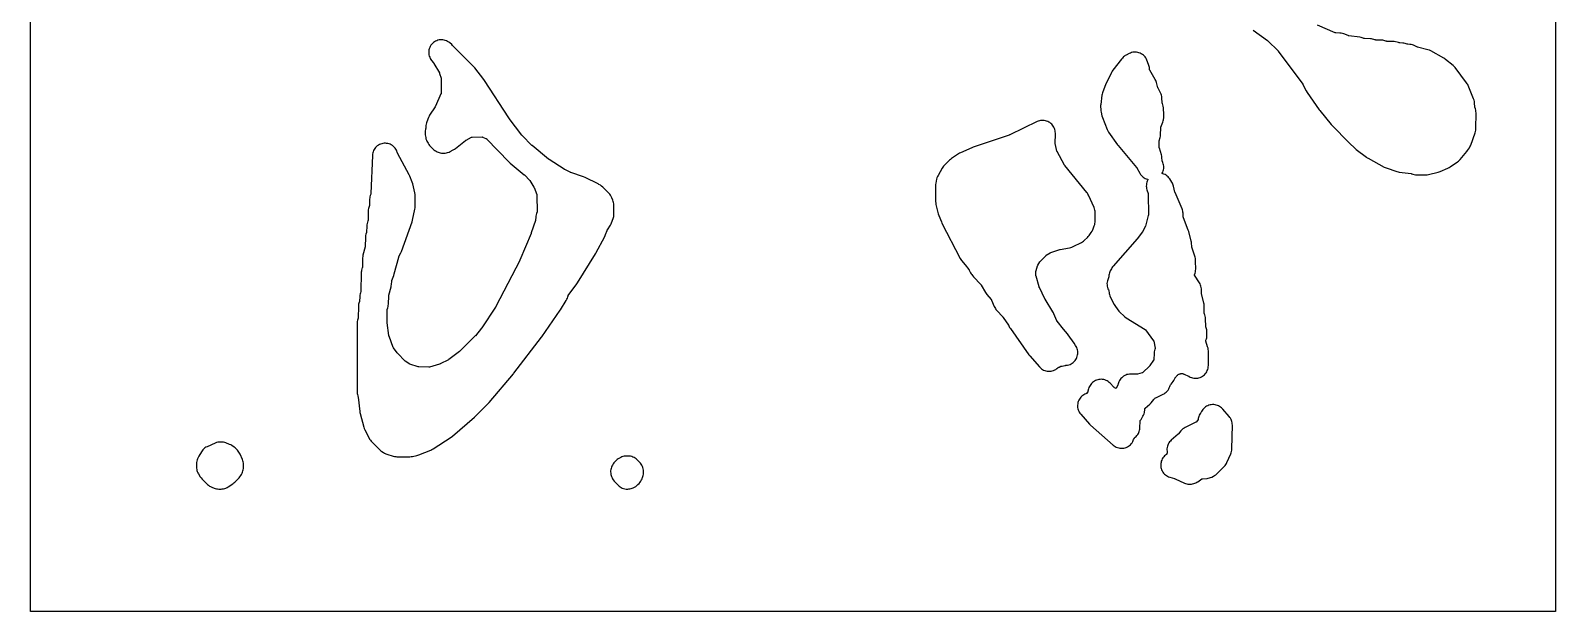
# Model space of a CAD drawing. Header units: millimetres. Extents: x 0 to 300, y 0 to 300.
# Drawn here: x 0 to 300, y 0 to 114.2 of the extents above; entities that cross this region are included whole.
import ezdxf

# ---------------------------------------------------------------- set-up
doc = ezdxf.new("R2010")
doc.units = ezdxf.units.MM
doc.layers.add('CUT', color=7, linetype='CONTINUOUS')

msp = doc.modelspace()

# ---------------------------------------------------------------- linework, layer by layer
at = {"layer": 'CUT'}
for points in [[(299.9926, 299.9971), (299.9954, 299.9386), (299.9954, 0.0614), (299.9926, 0.0029), (299.9341, 0), (0.0614, 0), (0.0029, 0.0029), (0, 0.0614), (0, 299.9386), (0.0029, 299.9971), (0.0614, 300), (299.9341, 300)], [(64.4022, 42.3218), (64.4018, 42.3217), (64.4401, 42.2014), (64.4485, 42.1614), (64.451, 42.1426), (64.7541, 39.2996), (64.7834, 39.1008), (64.8285, 38.9051), (65.5655, 36.2102), (65.6473, 35.9626), (65.7545, 35.7248), (66.5896, 34.1037), (66.7155, 33.8869), (66.8624, 33.6838), (67.0289, 33.4964), (68.7168, 31.7786), (68.8946, 31.6144), (69.0874, 31.4681), (69.415, 31.2438), (69.6366, 31.1084), (69.8709, 30.9967), (70.1156, 30.9099), (71.3743, 30.536), (71.6088, 30.4785), (71.8478, 30.4439), (72.089, 30.4325), (74.641, 30.4353), (74.9081, 30.4499), (75.1721, 30.4929), (76.0017, 30.6743), (76.2, 30.7262), (76.3934, 30.7943), (78.761, 31.7379), (78.9808, 31.838), (79.1898, 31.9589), (82.7405, 34.2476), (83.0309, 34.4663), (87.3185, 38.2123), (87.4443, 38.3302), (90.0682, 40.9628), (90.2001, 41.1058), (94.9984, 46.7349), (95.0748, 46.8292), (100.5353, 53.9036), (100.6176, 54.0166), (104.1845, 59.2149), (104.2437, 59.3053), (105.4031, 61.1621), (105.5259, 61.383), (105.6259, 61.6152), (105.7018, 61.8563), (105.7491, 62.0378), (105.7539, 62.0548), (105.7669, 62.0904), (105.7863, 62.123), (105.7963, 62.1374), (107.4837, 64.4469), (107.5909, 64.6061), (111.1232, 70.3131), (111.1971, 70.4408), (112.9789, 73.7401), (113.068, 73.9224), (113.142, 74.1113), (113.4222, 74.922), (113.4302, 74.943), (113.4728, 75.0305), (113.4844, 75.0498), (114.0664, 75.9523), (114.2017, 76.1897), (114.3103, 76.4405), (114.6087, 77.2478), (114.677, 77.4617), (114.7259, 77.6808), (114.7548, 77.9035), (114.7637, 78.1278), (114.7541, 79.932), (114.742, 80.1646), (114.7083, 80.395), (114.6534, 80.6214), (114.5776, 80.8416), (114.3774, 81.3456), (114.2586, 81.6015), (114.1118, 81.8423), (113.9388, 82.0651), (113.793, 82.2324), (113.6524, 82.3811), (112.5687, 83.4365), (112.3549, 83.6223), (112.1215, 83.7827), (111.8248, 83.9628), (111.641, 84.064), (109.1209, 85.3173), (108.8145, 85.445), (106.2897, 86.3059), (106.214, 86.3346), (106.1403, 86.3685), (105.0968, 86.8915), (105.0419, 86.9209), (104.9885, 86.9531), (102.0034, 88.8629), (101.9448, 88.9029), (101.8887, 88.9464), (98.6609, 91.6009), (98.6121, 91.6433), (98.5656, 91.6884), (96.7685, 93.5271), (96.7174, 93.5828), (96.67, 93.6416), (94.1678, 96.953), (94.1428, 96.9874), (94.119, 97.0226), (89.3226, 104.4096), (89.1918, 104.5924), (87.4091, 106.862), (87.2192, 107.0771), (83.0353, 111.3009), (82.8806, 111.4444), (82.4605, 111.8024), (82.265, 111.953), (82.0556, 112.0836), (81.8343, 112.1929), (81.6033, 112.2798), (81.3649, 112.3436), (81.1214, 112.3835), (80.8751, 112.3993), (80.6284, 112.3906), (80.3838, 112.3577), (80.1437, 112.3009), (79.9103, 112.2206), (79.686, 112.1177), (79.4729, 111.9932), (79.2731, 111.8483), (79.0886, 111.6844), (78.9211, 111.5031), (78.7723, 111.3062), (78.6437, 111.0955), (78.5365, 110.8733), (78.4517, 110.6415), (78.3902, 110.4025), (78.3525, 110.1586), (78.3391, 109.9121), (78.35, 109.6656), (78.3852, 109.4213), (78.4443, 109.1817), (78.5268, 108.949), (78.6318, 108.7257), (78.7583, 108.5138), (78.905, 108.3154), (79.2885, 107.8472), (79.2916, 107.8432), (79.3362, 107.7794), (79.3455, 107.7643), (80.4363, 105.8806), (80.4461, 105.8627), (80.4817, 105.782), (80.4885, 105.7627), (80.7715, 104.8715), (80.7771, 104.8524), (80.7856, 104.8104), (80.7897, 104.7678), (80.79, 104.7479), (80.7596, 101.8539), (80.7589, 101.8348), (80.7544, 101.7942), (80.7417, 101.7553), (80.7344, 101.7377), (79.6646, 99.3261), (79.6624, 99.3214), (79.6248, 99.2518), (79.6153, 99.2366), (78.5203, 97.5703), (78.3927, 97.353), (78.2876, 97.1239), (77.9529, 96.2851), (77.8696, 96.0401), (77.812, 95.7878), (77.7808, 95.531), (77.7447, 95.0092), (77.7431, 94.992), (77.7372, 94.9553), (77.7195, 94.887), (77.6805, 94.7574), (77.6317, 94.5018), (77.6098, 94.2425), (77.615, 93.9824), (77.6471, 93.7241), (77.7459, 93.1689), (77.8015, 92.9268), (77.8808, 92.6914), (77.9831, 92.4651), (78.199, 92.0443), (78.3313, 91.8169), (78.4868, 91.6046), (78.6637, 91.4099), (79.1162, 90.9615), (79.3171, 90.7828), (79.536, 90.6268), (79.7703, 90.4951), (80.0175, 90.3894), (80.3702, 90.2605), (80.6058, 90.1873), (80.8475, 90.1377), (81.093, 90.1122), (81.3397, 90.111), (81.5854, 90.1342), (81.8276, 90.1814), (82.0586, 90.2384), (82.3292, 90.3218), (82.5887, 90.4351), (83.1686, 90.7287), (83.3985, 90.8609), (83.6131, 91.0167), (85.5945, 92.6219), (85.6101, 92.6339), (85.681, 92.68), (85.6982, 92.6894), (86.7611, 93.2326), (86.7763, 93.2399), (86.81, 93.2534), (86.8463, 93.2575), (86.8627, 93.2582), (88.8306, 93.2999), (88.8495, 93.2998), (88.8899, 93.2966), (88.9289, 93.2853), (88.9466, 93.2787), (89.5931, 93.0189), (89.6111, 93.0111), (89.6484, 92.9914), (89.6807, 92.9643), (89.6947, 92.9506), (94.1591, 88.3374), (94.3642, 88.1479), (97.1296, 85.8652), (97.1822, 85.8191), (97.2321, 85.7699), (98.1415, 84.8194), (98.1548, 84.8047), (98.2071, 84.737), (98.218, 84.7204), (99.0122, 83.4321), (99.0209, 83.4173), (99.0538, 83.3509), (99.0604, 83.335), (99.594, 81.9592), (99.5998, 81.9432), (99.6099, 81.908), (99.6134, 81.872), (99.614, 81.8548), (99.6405, 78.5162), (99.6403, 78.4986), (99.637, 78.4608), (99.6267, 78.4243), (99.6207, 78.4077), (99.5477, 78.2185), (99.4695, 77.9815), (99.4154, 77.7379), (99.3858, 77.4901), (99.3488, 76.9547), (99.3484, 76.9495), (99.3409, 76.8998), (99.3348, 76.8746), (99.328, 76.8523), (98.515, 74.4145), (98.4998, 74.3715), (98.4829, 74.3291), (96.2818, 69.1005), (96.263, 69.0581), (96.2425, 69.0165), (91.571, 59.9588), (91.5381, 59.8993), (91.5019, 59.8418), (88.7743, 55.7699), (88.742, 55.7241), (88.7076, 55.6798), (87.514, 54.2166), (87.4755, 54.1718), (87.4348, 54.1288), (84.5489, 51.2318), (84.4851, 51.1723), (84.4171, 51.1176), (82.3117, 49.5473), (82.3071, 49.5441), (82.2351, 49.4992), (82.218, 49.4901), (80.5839, 48.6708), (80.568, 48.6633), (80.4976, 48.6358), (80.4808, 48.6306), (78.4735, 48.0563), (78.4555, 48.0517), (78.416, 48.0445), (78.3761, 48.0413), (78.3575, 48.0412), (76.4014, 48.0778), (76.3825, 48.0786), (76.3421, 48.0835), (76.3024, 48.0924), (76.2844, 48.0979), (74.6418, 48.6435), (74.6209, 48.6511), (74.5336, 48.6922), (74.5144, 48.7034), (73.8302, 49.1308), (73.8124, 49.1427), (73.7402, 49.2001), (73.7247, 49.2148), (72.1747, 50.7661), (72.1712, 50.7697), (72.1208, 50.8285), (72.1102, 50.8425), (71.4124, 51.8107), (71.4093, 51.8151), (71.3825, 51.8597), (71.3708, 51.884), (71.3617, 51.9063), (70.5292, 54.1034), (70.5219, 54.1247), (70.4986, 54.2192), (70.4951, 54.2415), (70.1895, 56.7334), (70.1826, 56.8089), (70.1806, 56.8847), (70.1937, 59.3965), (70.1944, 59.4162), (70.1991, 59.4585), (70.2082, 59.5), (70.2139, 59.5189), (70.2787, 59.7138), (70.3412, 59.9354), (70.3831, 60.1619), (70.4039, 60.3913), (70.478, 62.0554), (70.4794, 62.0754), (70.4924, 62.1607), (70.4969, 62.1802), (70.9261, 63.812), (70.9752, 64.0421), (71.0024, 64.2757), (71.0484, 64.9414), (71.0502, 64.9605), (71.0572, 65.0012), (71.0684, 65.041), (71.075, 65.0591), (71.4781, 66.0805), (71.5722, 66.3693), (72.4346, 69.6871), (72.4405, 69.7075), (72.4735, 69.7932), (72.4828, 69.8123), (72.8392, 70.4959), (72.972, 70.7977), (75.0781, 76.5921), (75.1722, 76.9184), (75.6377, 79.0738), (75.6801, 79.3379), (75.694, 79.605), (75.6912, 81.7037), (75.6731, 82), (75.6201, 82.2921), (75.1814, 84.0929), (75.0746, 84.4272), (74.6103, 85.5912), (74.4913, 85.8469), (72.2047, 90.1098), (72.1956, 90.1278), (72.163, 90.2084), (72.1569, 90.2276), (72.1524, 90.2434), (72.0743, 90.4737), (71.9742, 90.6954), (71.853, 90.9063), (71.7119, 91.1045), (71.5522, 91.288), (71.3754, 91.455), (71.1832, 91.6042), (70.9774, 91.7339), (70.76, 91.843), (70.5331, 91.9305), (70.2987, 91.9955), (70.0591, 92.0374), (69.8165, 92.0559), (69.5733, 92.0506), (69.3318, 92.0218), (69.0942, 91.9696), (68.8628, 91.8946), (68.6398, 91.7975), (68.4273, 91.6791), (68.2273, 91.5407), (68.0417, 91.3834), (67.8722, 91.2089), (67.7206, 91.0187), (67.5881, 90.8147), (67.476, 90.5988), (67.3855, 90.373), (67.3174, 90.1395), (67.2723, 89.9005), (67.2506, 89.6582), (66.9458, 82.1515), (66.9446, 82.133), (66.9391, 82.0936), (66.9297, 82.0549), (66.924, 82.0373), (66.84, 81.7966), (66.7684, 81.5524), (66.7221, 81.3022), (66.7014, 81.0486), (66.6639, 79.8163), (66.6636, 79.8108), (66.6579, 79.7616), (66.6493, 79.7333), (66.6406, 79.71), (66.6126, 79.6406), (66.5368, 79.4252), (66.4811, 79.2037), (66.4457, 78.9781), (66.4311, 78.7502), (66.3974, 76.9118), (66.3965, 76.892), (66.3912, 76.8496), (66.3815, 76.808), (66.3755, 76.7891), (66.2855, 76.5313), (66.2141, 76.2873), (66.1679, 76.0374), (66.1472, 75.784), (66.1097, 74.5513), (66.1094, 74.5458), (66.1037, 74.4966), (66.0951, 74.4684), (66.0864, 74.4451), (66.0543, 74.3655), (65.9793, 74.1525), (65.9239, 73.9337), (65.8884, 73.7108), (65.8732, 73.4856), (65.8364, 71.842), (65.8353, 71.8207), (65.8229, 71.7296), (65.8182, 71.7088), (65.4001, 70.0644), (65.3455, 69.7833), (65.3235, 69.4978), (65.2886, 67.7339), (65.2884, 67.7288), (65.2836, 67.68), (65.279, 67.6551), (65.2735, 67.633), (65.1297, 67.1066), (65.0824, 66.899), (65.0529, 66.6882), (65.0415, 66.4756), (65.0034, 63.035), (65.0026, 63.0147), (64.9974, 62.9711), (64.9874, 62.9284), (64.9812, 62.909), (64.8967, 62.6679), (64.826, 62.4282), (64.7795, 62.1827), (64.7578, 61.9338), (64.7213, 60.9505), (64.7203, 60.9329), (64.7153, 60.8953), (64.7034, 60.8594), (64.6855, 60.8159), (64.6873, 60.8151), (64.6186, 60.6347), (64.554, 60.3965), (64.5131, 60.1531), (64.4964, 59.9069), (64.4583, 57.82), (64.4572, 57.7973), (64.4435, 57.6998), (64.4383, 57.6776), (64.3244, 57.2514), (64.2772, 57.0373), (64.2488, 56.8199), (64.2397, 56.6009), (64.2677, 43.1172), (64.2796, 42.8786), (64.3142, 42.6423), (64.3713, 42.4103)], [(207.0095, 42.4642), (206.817, 42.3106), (206.6405, 42.1387), (206.4818, 41.9504), (206.3424, 41.7473), (206.2237, 41.5315), (206.1268, 41.305), (206.0526, 41.0702), (206.0019, 40.8291), (205.9752, 40.5843), (205.9727, 40.338), (205.9944, 40.0926), (206.0402, 39.8506), (206.1096, 39.6143), (206.2019, 39.3859), (206.3162, 39.1677), (206.4514, 38.9619), (206.6063, 38.7703), (208.3338, 36.8363), (208.5421, 36.629), (212.9655, 32.7171), (212.9756, 32.7081), (213.1705, 32.5524), (213.3799, 32.4168), (213.6019, 32.3028), (213.834, 32.2115), (214.0742, 32.1438), (214.3198, 32.1004), (214.5686, 32.0816), (214.818, 32.0878), (215.0656, 32.1187), (215.3088, 32.1742), (215.5453, 32.2537), (215.7727, 32.3563), (215.9887, 32.4811), (216.1912, 32.6268), (216.3782, 32.792), (216.5478, 32.975), (216.6983, 33.1739), (216.8283, 33.3869), (216.9363, 33.6118), (217.0083, 33.7829), (217.1494, 34.0751), (217.1592, 34.094), (217.1823, 34.1311), (217.2129, 34.1625), (217.2289, 34.1765), (217.3365, 34.2654), (217.51, 34.423), (217.6679, 34.5961), (217.8089, 34.7833), (217.9318, 34.9828), (218.0354, 35.1929), (218.1189, 35.4118), (218.1816, 35.6376), (218.2228, 35.8683), (218.2423, 36.1018), (218.2901, 37.4162), (218.2913, 37.436), (218.2969, 37.4766), (218.3143, 37.5136), (218.3241, 37.5309), (218.4643, 37.7646), (218.8253, 38.3664), (218.9481, 38.5977), (219.046, 38.8405), (219.1179, 39.0923), (219.1632, 39.3502), (219.1833, 39.5154), (219.2009, 39.7589), (219.1984, 39.8585), (219.2, 39.9299), (219.2427, 39.9713), (220.162, 40.7815), (220.2981, 40.9108), (220.4241, 41.05), (220.9609, 41.6895), (221.0051, 41.7395), (221.0196, 41.755), (221.1113, 41.8432), (221.207, 41.9173), (221.3154, 41.9841), (221.334, 41.9942), (221.3934, 42.0245), (222.8014, 42.6967), (223.0281, 42.8196), (223.2409, 42.9653), (223.4375, 43.132), (223.616, 43.3182), (223.7743, 43.5218), (223.9108, 43.7405), (224.0241, 43.9722), (224.1128, 44.2143), (224.1294, 44.2678), (224.1639, 44.3617), (224.2081, 44.455), (224.2607, 44.5438), (224.3241, 44.6318), (224.3353, 44.6459), (224.3717, 44.6897), (224.6016, 44.954), (224.7827, 45.1889), (224.9346, 45.4437), (225.1763, 45.9097), (225.2096, 45.9697), (225.2207, 45.9884), (225.2933, 46.0973), (225.3774, 46.1975), (225.3923, 46.2134), (225.4405, 46.2621), (225.629, 46.4422), (225.675, 46.4841), (225.69, 46.4971), (225.7836, 46.5702), (225.8792, 46.6306), (225.9804, 46.6812), (226.0861, 46.7215), (226.1952, 46.751), (226.3068, 46.7696), (226.4197, 46.7769), (226.5327, 46.773), (226.6448, 46.7578), (226.7548, 46.7316), (226.867, 46.6927), (226.8853, 46.6853), (226.9425, 46.6605), (227.7823, 46.2718), (227.8401, 46.2432), (227.8582, 46.2337), (227.9236, 46.1948), (228.1452, 46.0775), (228.3774, 45.9831), (228.6179, 45.9124), (228.8643, 45.8661), (229.1141, 45.8448), (229.3648, 45.8485), (229.6138, 45.8774), (229.8587, 45.931), (230.0969, 46.0089), (230.3262, 46.1103), (230.5442, 46.2341), (230.7487, 46.3791), (230.9376, 46.5439), (231.1091, 46.7268), (231.2614, 46.9259), (231.393, 47.1393), (231.5025, 47.3648), (231.589, 47.6001), (231.6514, 47.8429), (231.6892, 48.0907), (231.7019, 48.3411), (231.7044, 51.2391), (231.6893, 51.5154), (231.6438, 51.7883), (231.5684, 52.0545), (231.1945, 53.1413), (231.1887, 53.1598), (231.1794, 53.2001), (231.1914, 53.2397), (231.1985, 53.2577), (231.2351, 53.3442), (231.3187, 53.5725), (231.3797, 53.8078), (231.4177, 54.0479), (231.4321, 54.2905), (231.4379, 54.8373), (231.4276, 55.093), (231.3911, 55.3463), (231.329, 55.5946), (231.2077, 55.9913), (231.2031, 56.0077), (231.1956, 56.0438), (231.1914, 56.0805), (231.1906, 56.097), (231.1568, 57.4966), (231.1346, 57.7742), (231.0816, 58.0476), (230.9986, 58.3134), (230.9382, 58.4745), (230.9314, 58.4943), (230.9204, 58.5381), (230.9144, 58.5829), (230.9133, 58.6038), (230.8787, 60.1341), (230.8602, 60.3862), (230.8164, 60.6351), (230.385, 62.5208), (230.3817, 62.5371), (230.3719, 62.6082), (230.3707, 62.6248), (230.3325, 63.4143), (230.3064, 63.6739), (230.2533, 63.9293), (230.1738, 64.1778), (230.069, 64.4167), (229.9398, 64.6433), (229.0004, 66.1079), (228.9909, 66.1234), (228.9734, 66.1578), (228.9816, 66.1955), (228.9868, 66.2129), (229.0923, 66.5388), (229.1605, 66.7952), (229.2012, 67.0573), (229.2138, 67.3223), (229.2054, 68.9028), (229.1912, 69.1559), (229.1514, 69.4063), (229.0865, 69.6514), (228.4549, 71.6251), (228.4534, 71.63), (228.4422, 71.6776), (228.4386, 71.7027), (228.4366, 71.7253), (228.3952, 72.3809), (228.3707, 72.6058), (228.3261, 72.8276), (227.8646, 74.6806), (227.763, 74.9971), (226.8076, 77.409), (226.8007, 77.4277), (226.7893, 77.4689), (226.7822, 77.5112), (226.7805, 77.531), (226.7352, 78.2992), (226.7131, 78.5142), (226.6726, 78.7264), (226.6139, 78.9343), (226.5375, 79.1364), (225.1569, 82.3588), (225.1507, 82.3742), (225.1284, 82.4424), (225.1243, 82.4585), (224.8591, 83.6009), (224.8013, 83.8086), (224.7259, 84.0105), (224.6334, 84.2052), (224.5244, 84.3911), (224.1039, 85.0427), (223.9589, 85.2446), (223.7946, 85.4311), (223.6126, 85.6004), (223.4146, 85.7507), (223.2028, 85.8806), (222.979, 85.9889), (222.7457, 86.0744), (222.5965, 86.1128), (222.6267, 86.162), (222.7324, 86.3798), (222.8165, 86.6068), (222.8784, 86.8409), (222.9172, 87.0798), (222.9328, 87.3214), (222.925, 87.5634), (222.8937, 87.8035), (222.8394, 88.0394), (222.7626, 88.269), (222.6638, 88.49), (222.648, 88.5213), (222.6399, 88.5384), (222.6253, 88.5764), (222.6186, 88.6166), (222.6169, 88.6355), (222.5797, 89.2198), (222.5437, 89.5118), (222.4738, 89.7975), (222.0714, 91.1025), (222.0666, 91.1194), (222.0589, 91.1564), (222.0547, 91.194), (222.0539, 91.2116), (222.0321, 92.3932), (222.0322, 92.4099), (222.0347, 92.4459), (222.0405, 92.4818), (222.0441, 92.4976), (222.2194, 93.1881), (222.2713, 93.451), (222.2947, 93.7179), (222.3416, 95.0937), (222.3429, 95.1145), (222.3494, 95.159), (222.3608, 95.2025), (222.3678, 95.2222), (222.7386, 96.1823), (222.8197, 96.4302), (222.8746, 96.6852), (222.9402, 97.092), (222.9696, 97.3793), (222.9656, 97.6681), (222.8672, 99.0437), (222.8311, 99.3243), (222.7635, 99.5989), (222.6654, 99.8642), (222.636, 99.9317), (222.6295, 99.9474), (222.618, 99.9822), (222.6129, 100.0181), (222.6117, 100.0353), (222.5674, 100.9504), (222.5404, 101.2152), (222.4855, 101.4756), (222.4031, 101.7286), (222.2943, 101.9715), (221.8382, 102.8598), (221.83, 102.8768), (221.8003, 102.9524), (221.7948, 102.9704), (221.5091, 103.9856), (221.4447, 104.1826), (221.3642, 104.3736), (221.2682, 104.5573), (220.1909, 106.4253), (220.1819, 106.4418), (220.1653, 106.4787), (220.1565, 106.5182), (220.1537, 106.5368), (220.1039, 106.9471), (220.0695, 107.1556), (220.0177, 107.3604), (219.9488, 107.5601), (219.6237, 108.3873), (219.5225, 108.6115), (219.3999, 108.8247), (219.2569, 109.0248), (219.0949, 109.2099), (218.9155, 109.3781), (218.7204, 109.5279), (218.5116, 109.6579), (218.291, 109.7666), (218.0608, 109.8532), (217.8232, 109.9168), (217.5805, 109.9566), (217.3351, 109.9725), (217.0893, 109.9641), (216.8455, 109.9317), (216.6061, 109.8754), (216.3733, 109.7959), (216.1495, 109.6939), (215.5551, 109.3868), (215.3725, 109.2825), (215.1993, 109.1633), (215.0367, 109.0299), (214.9506, 108.9529), (214.7867, 108.7923), (214.6382, 108.6174), (212.9195, 106.3933), (212.7811, 106.195), (212.6625, 105.9842), (211.4535, 103.5706), (211.3154, 103.2364), (210.8879, 101.9446), (210.825, 101.7199), (210.7833, 101.4904), (210.5365, 99.6439), (210.5183, 99.4514), (210.5151, 99.2582), (210.5276, 98.6819), (210.5482, 98.4122), (210.5977, 98.1463), (210.7688, 97.4418), (210.8769, 97.1038), (211.81, 94.77), (211.9334, 94.507), (212.0864, 94.26), (213.8472, 91.7562), (213.98, 91.5838), (217.5955, 87.2914), (217.6067, 87.2774), (217.6506, 87.2139), (217.6597, 87.1985), (218.2512, 86.1409), (218.3795, 85.9356), (218.527, 85.7437), (218.6925, 85.5669), (218.8742, 85.4069), (219.0705, 85.2653), (219.2797, 85.1433), (219.4996, 85.0422), (219.7283, 84.9628), (219.8408, 84.9355), (219.7856, 84.8412), (219.682, 84.6153), (219.6013, 84.3802), (219.5444, 84.1383), (219.5117, 83.8919), (219.5037, 83.6435), (219.5204, 83.3955), (219.5616, 83.1504), (219.627, 82.9106), (219.8706, 82.1653), (219.8762, 82.1465), (219.885, 82.1054), (219.8895, 82.0635), (219.8901, 82.044), (219.9033, 77.9804), (219.903, 77.9636), (219.8998, 77.9272), (219.8934, 77.8912), (219.8894, 77.8753), (219.3142, 75.7668), (219.3087, 75.7485), (219.279, 75.6714), (219.2707, 75.6541), (218.7664, 74.6609), (218.7585, 74.6462), (218.7204, 74.5853), (218.7107, 74.5718), (217.78, 73.3392), (217.7517, 73.3032), (217.7221, 73.2683), (212.9788, 67.8991), (212.8481, 67.7381), (212.7311, 67.5669), (212.6288, 67.3865), (212.4222, 66.9845), (212.327, 66.7763), (212.2512, 66.5602), (212.1956, 66.3382), (212.1604, 66.1119), (212.1371, 65.8973), (212.134, 65.8752), (212.1124, 65.7814), (212.1055, 65.7602), (211.9109, 65.2199), (211.8365, 64.9744), (211.7877, 64.7225), (211.7649, 64.467), (211.7684, 64.2104), (211.7982, 63.9556), (211.854, 63.7052), (211.9351, 63.4618), (212.0407, 63.228), (212.1047, 63.1039), (212.112, 63.0889), (212.1256, 63.0555), (212.133, 63.0207), (212.1353, 63.0039), (212.1696, 62.7187), (212.2048, 62.5044), (212.2586, 62.294), (212.3303, 62.089), (212.4196, 61.891), (213.2032, 60.3376), (213.3124, 60.1432), (213.4386, 59.9592), (214.1261, 59.0466), (214.2444, 58.9013), (214.3732, 58.7652), (215.0581, 58.0942), (215.2717, 57.9075), (215.5049, 57.7462), (219.2512, 55.4587), (219.2664, 55.4489), (219.2975, 55.4255), (219.3235, 55.3966), (219.3347, 55.3823), (220.9298, 53.223), (220.9394, 53.2094), (220.9581, 53.1788), (220.968, 53.1442), (220.9714, 53.1284), (221.237, 51.7584), (221.2398, 51.7415), (221.2435, 51.7047), (221.2338, 51.6695), (221.228, 51.6531), (221.2009, 51.5813), (221.1214, 51.3324), (221.0684, 51.0765), (221.0424, 50.8166), (220.9801, 49.5064), (220.9789, 49.4891), (220.9737, 49.4522), (220.9554, 49.4198), (220.9458, 49.4053), (220.2084, 48.3415), (220.1975, 48.3267), (220.1461, 48.2661), (220.1332, 48.253), (218.8178, 46.98), (218.8036, 46.9669), (218.7709, 46.9413), (218.7319, 46.9269), (218.7133, 46.9216), (217.7398, 46.6733), (217.7347, 46.6721), (217.6853, 46.6636), (217.6595, 46.6615), (217.6362, 46.661), (216.4109, 46.6645), (216.1706, 46.6536), (215.9325, 46.6196), (215.6987, 46.5629), (215.4715, 46.4841), (215.2529, 46.3837), (215.0449, 46.2628), (214.8495, 46.1225), (214.6685, 45.964), (214.5036, 45.7889), (214.3563, 45.5987), (214.2279, 45.3953), (214.1197, 45.1805), (214.0326, 44.9562), (213.9675, 44.7246), (213.9592, 44.6886), (213.9206, 44.5762), (213.8679, 44.463), (213.8582, 44.4446), (213.826, 44.3876), (213.5423, 43.9147), (213.509, 43.865), (213.4543, 43.8895), (213.2484, 43.9944), (213.2289, 44.0051), (213.1907, 44.0303), (213.1556, 44.0596), (213.1398, 44.0752), (212.3785, 44.871), (212.2036, 45.037), (212.0135, 45.1854), (211.81, 45.3147), (211.595, 45.4239), (211.3704, 45.5119), (211.1385, 45.5778), (210.9012, 45.621), (210.6609, 45.6412), (210.4198, 45.6381), (210.18, 45.6118), (209.944, 45.5626), (209.7137, 45.4908), (209.4915, 45.3972), (209.2793, 45.2826), (209.0792, 45.1481), (208.8929, 44.9949), (208.7223, 44.8245), (208.5688, 44.6384), (208.434, 44.4384), (208.3191, 44.2264), (208.2252, 44.0043), (208.1531, 43.7742), (208.0295, 43.3005), (208.0237, 43.2804), (208.0085, 43.2402), (207.9852, 43.204), (207.9725, 43.1874), (207.7135, 42.866), (207.7016, 42.8519), (207.6752, 42.8248), (207.6424, 42.806), (207.6258, 42.7979), (207.4351, 42.7111), (207.2162, 42.5982)], [(178.0706, 80.3063), (178.1228, 80.0242), (178.5803, 78.1555), (178.6883, 77.8194), (179.1779, 76.5986), (179.2812, 76.374), (182.9113, 69.4075), (183.0301, 69.2036), (183.1676, 69.0118), (183.8463, 68.1538), (183.8489, 68.1503), (184.5828, 67.2228), (184.5941, 67.2077), (184.6367, 67.1417), (184.6459, 67.1251), (184.9232, 66.5901), (185.0324, 66.4002), (185.1578, 66.2206), (185.2985, 66.0527), (185.5071, 65.8248), (185.532, 65.796), (186.9222, 64.2785), (186.9354, 64.2634), (186.9863, 64.1946), (186.9973, 64.177), (187.8723, 62.6934), (187.9921, 62.5093), (188.1275, 62.3365), (189.0111, 61.3055), (189.0243, 61.2894), (189.0486, 61.2541), (189.0692, 61.2164), (189.0776, 61.1974), (189.6013, 59.9374), (189.6938, 59.7397), (189.8031, 59.5509), (189.9285, 59.3723), (190.069, 59.2053), (191.2555, 57.9141), (191.3067, 57.8546), (191.3541, 57.7919), (192.4155, 56.2884), (192.4483, 56.2368), (192.4852, 56.1414), (192.6131, 55.8628), (192.7741, 55.602), (196.3894, 50.479), (196.5585, 50.2652), (198.501, 48.0666), (198.6759, 47.8875), (198.8679, 47.7268), (199.075, 47.5861), (199.2951, 47.4669), (199.526, 47.3702), (199.7655, 47.2972), (200.011, 47.2484), (200.2602, 47.2245), (200.5105, 47.2256), (200.7595, 47.2517), (201.0046, 47.3026), (201.2434, 47.3777), (201.4735, 47.4764), (201.6926, 47.5976), (201.8984, 47.74), (202.0898, 47.8872), (202.1476, 47.9291), (202.1663, 47.9418), (202.2884, 48.0153), (202.3085, 48.0258), (202.3725, 48.0572), (202.6978, 48.2052), (202.7526, 48.2271), (202.8535, 48.2366), (202.9377, 48.241), (203.2006, 48.283), (203.4576, 48.3527), (203.5234, 48.3744), (203.5431, 48.3803), (203.585, 48.3894), (203.6271, 48.394), (203.783, 48.4021), (204.027, 48.4393), (204.2662, 48.5004), (204.4983, 48.5847), (204.7208, 48.6916), (204.9318, 48.8198), (205.1291, 48.9683), (205.3107, 49.1354), (205.475, 49.3197), (205.6203, 49.5193), (205.7453, 49.7322), (205.8486, 49.9565), (205.9293, 50.1898), (205.9865, 50.4299), (206.0199, 50.6746), (206.0289, 50.9213), (206.0135, 51.1677), (205.9739, 51.4114), (205.9105, 51.65), (205.8239, 51.8812), (205.7149, 52.1027), (205.5845, 52.3123), (205.2895, 52.7384), (204.1511, 54.3826), (204.0204, 54.555), (203.2094, 55.5333), (201.9537, 57.0481), (201.941, 57.0643), (201.9174, 57.0997), (201.8976, 57.1373), (201.8895, 57.1562), (201.3337, 58.5451), (201.2451, 58.7415), (201.1399, 58.9295), (199.6155, 61.3988), (199.5879, 61.4458), (199.5624, 61.4941), (198.4628, 63.6919), (198.4549, 63.7085), (198.4273, 63.7794), (198.4218, 63.797), (197.8101, 65.9334), (197.8054, 65.9514), (197.7984, 65.989), (197.7948, 66.0271), (197.7944, 66.0457), (197.7956, 66.9076), (197.7962, 66.9285), (197.8008, 66.9712), (197.8098, 67.0132), (197.8158, 67.0331), (198.1251, 67.9774), (198.132, 67.9969), (198.1669, 68.0749), (198.1768, 68.0931), (198.544, 68.7279), (198.5527, 68.7422), (198.5724, 68.7705), (198.5945, 68.7972), (198.6057, 68.809), (199.712, 69.9355), (199.7286, 69.9515), (199.8029, 70.0113), (199.822, 70.0241), (200.596, 70.5119), (200.6163, 70.5239), (200.7048, 70.5659), (200.727, 70.5741), (202.4667, 71.1582), (202.4717, 71.1598), (202.5461, 71.1788), (202.5639, 71.1822), (204.3994, 71.493), (204.6429, 71.5469), (204.8799, 71.6247), (205.1079, 71.7258), (206.7283, 72.5432), (206.9437, 72.6656), (207.1459, 72.8087), (207.3329, 72.9711), (207.9245, 73.5386), (208.0888, 73.712), (208.2358, 73.9003), (208.6645, 74.5072), (208.8233, 74.7635), (208.9501, 75.037), (209.2657, 75.8422), (209.3412, 76.0651), (209.3954, 76.2942), (209.4278, 76.5274), (209.4382, 76.7626), (209.433, 78.4088), (209.4183, 78.6715), (209.3761, 78.9311), (209.3068, 79.1849), (209.2113, 79.43), (208.1169, 81.8528), (208.0193, 82.0462), (207.9052, 82.2304), (207.7756, 82.4041), (203.4877, 87.6595), (203.477, 87.6733), (203.4364, 87.7329), (203.4276, 87.7479), (201.9386, 90.4148), (201.93, 90.4312), (201.9145, 90.4663), (201.9024, 90.5026), (201.8977, 90.5206), (201.611, 91.7517), (201.6064, 91.7745), (201.5957, 91.8705), (201.5951, 91.8938), (201.6084, 94.0396), (201.5982, 94.2808), (201.5648, 94.5199), (201.5085, 94.7547), (201.4299, 94.9829), (201.3296, 95.2025), (201.2085, 95.4114), (201.0679, 95.6076), (200.909, 95.7894), (200.7334, 95.955), (200.5425, 96.1029), (200.3383, 96.2316), (200.1227, 96.3401), (199.8975, 96.4273), (199.6651, 96.4923), (199.4274, 96.5347), (199.1867, 96.5539), (198.9453, 96.5498), (198.7055, 96.5224), (198.4694, 96.472), (198.2392, 96.3991), (198.0172, 96.3044), (192.6844, 93.7172), (192.6134, 93.6855), (192.5404, 93.6583), (185.4242, 91.2646), (185.2055, 91.1794), (182.9416, 90.1727), (182.7462, 90.0754), (182.5601, 89.9614), (181.1743, 89.0274), (180.9834, 88.885), (180.8069, 88.7251), (179.7555, 87.6773), (179.6089, 87.518), (179.4767, 87.3466), (179.3598, 87.1645), (178.5339, 85.7461), (178.4135, 85.5117), (178.3184, 85.2658), (178.2497, 85.0113), (178.0743, 84.1918), (178.0315, 83.9186), (178.0191, 83.6424), (178.0512, 80.5925)], [(222.9314, 30.4077), (222.7803, 30.2111), (222.6495, 30.0005), (222.5402, 29.7781), (222.4535, 29.5458), (222.3902, 29.3062), (222.3509, 29.0614), (222.3361, 28.814), (222.3458, 28.5663), (222.38, 28.3207), (222.4384, 28.0798), (222.5203, 27.8459), (222.6251, 27.6212), (222.7515, 27.408), (222.8985, 27.2083), (223.0644, 27.0242), (223.2479, 26.8574), (223.4469, 26.7097), (223.6596, 26.5823), (223.8838, 26.4766), (224.1174, 26.3937), (225.0154, 26.1243), (225.088, 26.1), (225.159, 26.0712), (227.0241, 25.2457), (227.2411, 25.1615), (227.465, 25.0978), (227.6939, 25.0553), (227.9257, 25.0342), (228.1584, 25.0348), (228.3901, 25.057), (228.6188, 25.1007), (228.8424, 25.1654), (229.0521, 25.2369), (229.243, 25.3108), (229.4271, 25.4), (229.6033, 25.504), (230.4485, 26.0506), (230.4652, 26.0608), (230.501, 26.0792), (230.5406, 26.0863), (230.56, 26.0883), (231.4479, 26.158), (231.6893, 26.1888), (231.9266, 26.243), (232.1574, 26.3199), (232.3797, 26.419), (232.7131, 26.5874), (232.9406, 26.7177), (233.1531, 26.8712), (233.3485, 27.046), (234.8515, 28.5406), (235.0073, 28.7104), (235.1467, 28.8939), (235.2687, 29.0894), (235.3721, 29.2953), (236.1203, 30.9735), (236.2107, 31.207), (236.2772, 31.4483), (236.3193, 31.6951), (236.3365, 31.9448), (236.4243, 36.6449), (236.4179, 36.877), (236.39, 37.1074), (236.3408, 37.3342), (236.2708, 37.5555), (236.1806, 37.7693), (236.0709, 37.9739), (235.9428, 38.1674), (235.7972, 38.3482), (234.5396, 39.7697), (234.484, 39.8326), (234.3136, 40.0072), (234.127, 40.1643), (233.926, 40.3026), (233.7125, 40.4206), (233.4885, 40.5172), (233.2562, 40.5915), (233.0177, 40.6428), (232.7753, 40.6707), (232.5314, 40.6748), (232.2882, 40.655), (232.0482, 40.6117), (231.8135, 40.5452), (231.5864, 40.4562), (231.369, 40.3454), (231.1635, 40.214), (230.9718, 40.0631), (230.7956, 39.8943), (230.6368, 39.7092), (230.4968, 39.5094), (230.3769, 39.297), (230.3499, 39.2358), (230.311, 39.1586), (230.2343, 39.061), (230.2357, 39.0599), (230.1616, 38.9665), (230.0371, 38.7762), (229.9304, 38.5755), (229.8424, 38.3658), (229.7738, 38.1491), (229.7251, 37.927), (229.7151, 37.8682), (229.7112, 37.8486), (229.7001, 37.8088), (229.6813, 37.7721), (229.6708, 37.755), (229.3518, 37.2631), (229.3416, 37.2482), (229.3186, 37.2189), (229.2869, 37.2), (229.2706, 37.1918), (227.162, 36.1852), (226.9277, 36.0576), (226.7083, 35.9056), (226.5063, 35.7312), (226.3241, 35.5362), (225.8179, 34.9331), (225.8146, 34.9293), (225.7632, 34.8763), (225.7504, 34.8644), (224.4081, 33.6815), (224.2351, 33.5136), (224.0791, 33.3298), (223.9415, 33.1318), (223.8236, 32.9214), (223.7266, 32.7007), (223.6513, 32.4717), (223.5983, 32.2364), (223.5683, 31.9972), (223.5615, 31.7562), (223.5779, 31.5156), (223.6016, 31.3727), (223.6007, 31.3725), (223.6194, 31.2558), (223.6145, 31.2175), (223.6108, 31.1991), (223.5629, 30.9862), (223.5582, 30.9677), (223.546, 30.9308), (223.4899, 30.895), (223.2879, 30.7513), (223.1011, 30.5883)], [(32.8144, 27.4927), (32.9074, 27.2824), (33.0193, 27.0815), (33.3811, 26.4973), (33.5522, 26.2544), (33.7509, 26.0336), (34.8189, 24.9799), (35.0061, 24.8128), (35.2092, 24.6654), (35.4259, 24.5391), (35.6543, 24.4351), (36.1303, 24.2466), (36.3541, 24.17), (36.5843, 24.1149), (36.8186, 24.0818), (37.055, 24.0711), (37.4789, 24.0718), (37.7244, 24.0843), (37.9676, 24.1209), (38.2059, 24.1812), (38.4372, 24.2646), (38.6592, 24.3703), (38.8697, 24.4973), (39.7982, 25.1217), (39.9966, 25.2699), (40.1794, 25.4371), (41.0266, 26.2925), (41.2031, 26.4908), (41.3576, 26.7067), (41.4883, 26.9377), (41.6213, 27.2048), (41.7149, 27.4172), (41.7885, 27.6373), (41.8413, 27.8633), (41.873, 28.0932), (41.8831, 28.3251), (41.8817, 28.8953), (41.8685, 29.1453), (41.8304, 29.3927), (41.7678, 29.6351), (41.6812, 29.87), (41.2321, 30.9226), (41.1316, 31.1309), (41.0122, 31.329), (40.8751, 31.5153), (40.7213, 31.6881), (40.4449, 31.9711), (40.2606, 32.1419), (40.06, 32.2933), (39.606, 32.6013), (39.3769, 32.7395), (39.1342, 32.8524), (38.433, 33.1341), (38.2158, 33.2099), (37.9927, 33.2655), (37.7653, 33.3003), (37.5358, 33.3141), (37.3999, 33.316), (37.1329, 33.3054), (36.8686, 33.2664), (36.61, 33.1994), (36.3599, 33.1052), (34.7402, 32.3939), (34.5133, 32.2802), (34.2991, 32.144), (34.0998, 31.9869), (33.9174, 31.8103), (33.7539, 31.6162), (33.611, 31.4064), (33.0856, 30.545), (32.9519, 30.2947), (32.8474, 30.0308), (32.7708, 29.8001), (32.7, 29.5408), (32.6574, 29.2754), (32.6436, 29.0069), (32.645, 28.3917), (32.6561, 28.1621), (32.6882, 27.9344), (32.7412, 27.7106)], [(115.5956, 24.8152), (115.7801, 24.6455), (115.9808, 24.4951), (116.1955, 24.3655), (116.4221, 24.2581), (116.6583, 24.174), (116.9017, 24.1139), (117.15, 24.0786), (117.4005, 24.0682), (117.4751, 24.0689), (117.704, 24.0815), (117.9308, 24.1149), (118.1535, 24.169), (118.3704, 24.2433), (118.5795, 24.3372), (118.8371, 24.4672), (119.0711, 24.6017), (119.2892, 24.7606), (119.4889, 24.9421), (119.7361, 25.1923), (119.9151, 25.3943), (120.0714, 25.6145), (120.203, 25.8503), (120.3269, 26.1036), (120.4178, 26.313), (120.4892, 26.5299), (120.5405, 26.7524), (120.5713, 26.9786), (120.5813, 27.2067), (120.5807, 27.5607), (120.5678, 27.8097), (120.5302, 28.0562), (120.4683, 28.2977), (120.3825, 28.5318), (120.2739, 28.7562), (120.1435, 28.9687), (119.9926, 29.1672), (119.8226, 29.3496), (119.3136, 29.844), (119.1317, 30.0043), (118.9351, 30.1463), (118.7256, 30.2685), (118.5053, 30.3699), (118.2763, 30.4494), (118.0406, 30.5064), (117.8004, 30.5403), (117.5582, 30.5507), (117.224, 30.5489), (116.9953, 30.5372), (116.7686, 30.5046), (116.5459, 30.4513), (116.329, 30.378), (116.1197, 30.2851), (115.8545, 30.1525), (115.6171, 30.0171), (115.396, 29.8567), (115.1937, 29.6731), (114.9447, 29.421), (114.7688, 29.2229), (114.6148, 29.0073), (114.4845, 28.7766), (114.3783, 28.563), (114.2838, 28.3478), (114.2098, 28.1248), (114.1572, 27.8958), (114.1262, 27.6628), (114.1173, 27.428), (114.1305, 27.1934), (114.1656, 26.961), (114.2224, 26.733), (114.3004, 26.5113), (114.3988, 26.298), (114.5186, 26.0674), (114.6437, 25.8532), (114.7895, 25.6525), (114.9545, 25.4672)]]:
    msp.add_lwpolyline(points, close=True, dxfattribs=at)
msp.add_lwpolyline([(240.5096, 114.2678), (243.3213, 112.2732), (243.3256, 112.27), (243.387, 112.2187), (243.4002, 112.2062), (245.4102, 110.2062), (245.4135, 110.2028), (245.4605, 110.1489), (245.4705, 110.136), (250.261, 103.6958), (250.2707, 103.6822), (250.3083, 103.6209), (250.3161, 103.6062), (250.9296, 102.3759), (251.1161, 102.0617), (253.5008, 98.6418), (253.6147, 98.491), (255.885, 95.7093), (256.0409, 95.5355), (259.3295, 92.1976), (259.3942, 92.1342), (260.6037, 90.9924), (260.8054, 90.8212), (262.7989, 89.3034), (262.9568, 89.1925), (263.1228, 89.0941), (266.2917, 87.3778), (266.4871, 87.2827), (266.69, 87.205), (268.8, 86.4999), (269.0317, 86.4347), (269.2686, 86.3921), (271.5825, 86.0899), (271.5878, 86.0891), (271.6378, 86.0784), (271.6631, 86.0705), (271.6854, 86.062), (271.7233, 86.0465), (271.9508, 85.9661), (272.185, 85.9079), (272.4238, 85.8727), (272.6648, 85.8606), (274.4558, 85.8573), (274.7507, 85.8742), (275.0416, 85.9258), (276.9318, 86.3775), (277.1365, 86.4358), (277.3355, 86.5112), (278.8218, 87.1483), (279.0494, 87.2598), (279.2644, 87.3937), (280.7333, 88.4154), (280.9069, 88.5477), (281.0682, 88.6947), (281.2162, 88.8552), (282.5502, 90.4355), (282.71, 90.6465), (283.0542, 91.1549), (283.1632, 91.3311), (283.2572, 91.5158), (283.3355, 91.7075), (284.1885, 94.07), (284.2694, 94.3411), (284.3191, 94.6197), (284.337, 94.902), (284.3583, 98.0319), (284.3468, 98.2884), (284.3092, 98.5423), (284.2457, 98.791), (284.14, 99.1309), (284.1386, 99.1358), (284.1278, 99.1834), (284.1243, 99.2085), (284.1225, 99.2311), (284.0824, 99.9567), (284.0509, 100.2374), (283.988, 100.5127), (283.8944, 100.7791), (282.8102, 103.3848), (282.7226, 103.5729), (282.6197, 103.7531), (282.5023, 103.9241), (280.2577, 106.9181), (280.0627, 107.1479), (279.8415, 107.3525), (278.3846, 108.5458), (278.2003, 108.683), (278.0043, 108.8028), (275.4569, 110.2023), (275.1811, 110.3326), (274.8914, 110.4283), (272.8164, 110.9762), (272.7964, 110.9821), (272.7126, 111.0145), (272.6939, 111.0236), (272.3194, 111.2183), (272.0861, 111.3249), (271.8431, 111.4069), (271.5929, 111.4637), (271.3383, 111.4945), (270.9481, 111.5214), (270.93, 111.5231), (270.8917, 111.5295), (270.8216, 111.5558), (270.6472, 111.626), (270.4152, 111.6943), (270.1776, 111.7397), (269.9368, 111.7621), (269.3698, 111.7871), (269.3497, 111.7885), (269.3067, 111.7951), (269.2646, 111.8062), (269.2456, 111.813), (269.0965, 111.8704), (268.8245, 111.9575), (268.5443, 112.0131), (268.2596, 112.0364), (266.8613, 112.0705), (266.8446, 112.0713), (266.8088, 112.0753), (266.7747, 112.0856), (266.7589, 112.0915), (266.6489, 112.1355), (266.4416, 112.208), (266.2287, 112.2621), (266.012, 112.2972), (265.7929, 112.3132), (264.64, 112.3466), (264.6233, 112.3475), (264.5876, 112.3517), (264.5537, 112.3621), (264.5379, 112.368), (264.4359, 112.4093), (264.2266, 112.4832), (264.0117, 112.5384), (263.7926, 112.5742), (263.5713, 112.5905), (262.4273, 112.6236), (262.4093, 112.6246), (262.3711, 112.6294), (262.3344, 112.6414), (262.3178, 112.6482), (262.1842, 112.7065), (261.9644, 112.7905), (261.7377, 112.8534), (261.5061, 112.8947), (259.3232, 113.1788), (259.3009, 113.1824), (259.2067, 113.2064), (259.1854, 113.2139), (258.3483, 113.538), (258.103, 113.6187), (257.8507, 113.6736), (257.5941, 113.7022), (256.7656, 113.7515), (256.7602, 113.7519), (256.7122, 113.7588), (256.6848, 113.7678), (256.6622, 113.7768), (253.1723, 115.2725)], dxfattribs=at)

doc.saveas('drawing.dxf')
